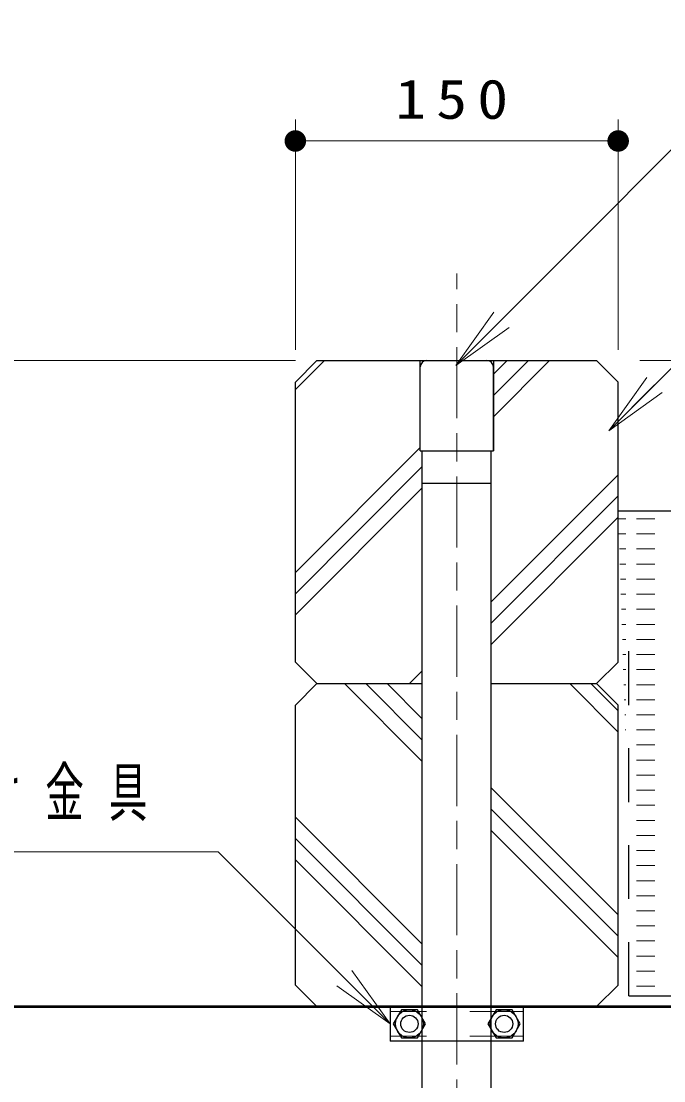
# Model space of a CAD drawing. Units: millimetres on the paper, with parts at other scales. Extents: x -385 to 39, y -4 to 267.
# Drawn here: x -122.17 to -92.31, y 88.71 to 137.9 of the extents above; entities that cross this region are included whole.
import ezdxf

# ---------------------------------------------------------------- set-up
doc = ezdxf.new("R2010")
doc.units = ezdxf.units.MM
doc.linetypes.add('USER1', pattern=[4.5, 2.5, -2])
doc.linetypes.add('USER2', pattern=[6, 3, -1, 1, -1])
doc.layers.add('1_10', color=7, linetype='Continuous', lineweight=13)
doc.styles.add('ＭＳ ゴシック', font='')
doc.styles.get('ＭＳ ゴシック').set_extended_font_data('MS Gothic')

# ---------------------------------------------------------------- blocks, each defined once
blk = doc.blocks.new('filled_dot')
at = {"color": 0, "linetype": 'Continuous', "lineweight": -2, "const_width": 1.25}
blk.add_lwpolyline([(-0.625, 0, 1), (0.625, 0, 1)], format="xyb", close=True, dxfattribs=at)

msp = doc.modelspace()

# ---------------------------------------------------------------- linework, layer by layer
at = {"layer": '1_10'}
for p, q in [((-109.434, 122.652), (-109.434, 133.342)), ((-94.434, 122.652), (-94.434, 133.342)), ((-109.434, 132.342), (-94.434, 132.342)), ((-101.977, 121.92), (-100.209, 124.395)), ((-101.977, 121.92), (-99.856, 124.041)), ((-99.502, 123.687), (-101.977, 121.92)), ((-109.434, 122.152), (-152.934, 122.152)), ((-109.434, 120.8), (-108.082, 122.152)), ((-100.234, 121.515), (-99.597, 122.152)), ((-100.234, 120.525), (-98.607, 122.152)), ((-100.234, 119.535), (-97.617, 122.152)), ((-93.434, 122.152), (-78.945, 122.152)), ((-94.868, 118.893), (-93.1, 121.368)), ((-94.868, 118.893), (-92.747, 121.014)), ((-92.393, 120.66), (-94.868, 118.893)), ((-109.434, 112.315), (-103.634, 118.115)), ((-109.434, 111.325), (-103.534, 117.225)), ((-100.334, 110.95), (-94.434, 116.85)), ((-109.434, 110.335), (-103.534, 116.235)), ((-100.334, 109.96), (-94.434, 115.86)), ((-100.334, 108.97), (-94.434, 114.87)), ((-94.08, 114.8), (-94.422, 114.8)), ((-92.736, 114.8), (-93.576, 114.8)), ((-94.08, 114.1), (-94.399, 114.1)), ((-92.736, 114.1), (-93.576, 114.1)), ((-94.08, 113.4), (-94.377, 113.4)), ((-92.736, 113.4), (-93.576, 113.4)), ((-94.08, 112.7), (-94.354, 112.7)), ((-92.736, 112.7), (-93.576, 112.7)), ((-94.08, 112), (-94.331, 112)), ((-92.736, 112), (-93.576, 112)), ((-94.08, 111.3), (-94.308, 111.3)), ((-92.736, 111.3), (-93.576, 111.3)), ((-94.08, 110.6), (-94.285, 110.6)), ((-92.736, 110.6), (-93.576, 110.6)), ((-94.08, 109.9), (-94.262, 109.9)), ((-92.736, 109.9), (-93.576, 109.9)), ((-94.08, 109.2), (-94.24, 109.2)), ((-92.736, 109.2), (-93.576, 109.2)), ((-94.08, 108.5), (-94.217, 108.5)), ((-92.736, 108.5), (-93.576, 108.5)), ((-104.132, 107.152), (-103.534, 107.75)), ((-94.08, 107.8), (-94.194, 107.8)), ((-92.736, 107.8), (-93.576, 107.8)), ((-107.152, 107.152), (-103.534, 103.534)), ((-106.162, 107.152), (-103.534, 104.524)), ((-105.172, 107.152), (-103.534, 105.514)), ((-96.687, 107.152), (-94.434, 104.899)), ((-95.697, 107.152), (-94.434, 105.889)), ((-94.08, 107.1), (-94.171, 107.1)), ((-92.736, 107.1), (-93.576, 107.1)), ((-94.08, 106.4), (-94.148, 106.4)), ((-92.736, 106.4), (-93.576, 106.4)), ((-94.08, 105.7), (-94.125, 105.7)), ((-92.736, 105.7), (-93.576, 105.7)), ((-94.08, 105), (-94.102, 105)), ((-92.736, 105), (-93.576, 105)), ((-92.736, 104.3), (-93.576, 104.3)), ((-92.736, 103.6), (-93.576, 103.6)), ((-92.736, 102.9), (-93.576, 102.9)), ((-100.334, 102.314), (-94.434, 96.414)), ((-92.736, 102.2), (-93.576, 102.2)), ((-92.736, 101.5), (-93.576, 101.5)), ((-109.434, 100.949), (-103.534, 95.049)), ((-100.334, 101.324), (-94.434, 95.424)), ((-92.736, 100.8), (-93.576, 100.8)), ((-109.434, 99.959), (-103.534, 94.059)), ((-100.334, 100.334), (-94.434, 94.434)), ((-92.736, 100.1), (-93.576, 100.1)), ((-92.736, 99.4), (-93.576, 99.4)), ((-109.434, 98.969), (-103.534, 93.069)), ((-92.736, 98.7), (-93.576, 98.7)), ((-92.736, 98), (-93.576, 98)), ((-92.736, 97.3), (-93.576, 97.3)), ((-92.736, 96.6), (-93.576, 96.6)), ((-92.736, 95.9), (-93.576, 95.9)), ((-92.736, 95.2), (-93.576, 95.2)), ((-92.736, 94.5), (-93.576, 94.5)), ((-105.034, 91.352), (-107.155, 93.473)), ((-106.802, 93.827), (-105.034, 91.352)), ((-92.736, 93.8), (-93.576, 93.8)), ((-105.034, 91.352), (-107.509, 93.12)), ((-92.736, 93.1), (-93.576, 93.1))]:
    msp.add_line(p, q, dxfattribs=at)
at = {"layer": '1_10', "linetype": 'USER2'}
for p in [(-101.934, 89.466), (-101.934, 65.771)]:
    msp.add_line(p, (-101.934, 126.184), dxfattribs=at)
at = {"layer": '1_10', "lineweight": 25}
for p, q in [((-109.434, 121.152), (-108.434, 122.152)), ((-108.434, 122.152), (-95.434, 122.152)), ((-103.634, 117.952), (-103.634, 122.152)), ((-100.234, 122.152), (-100.234, 117.952)), ((-95.434, 122.152), (-94.434, 121.152)), ((-109.434, 108.152), (-109.434, 121.152)), ((-94.434, 108.152), (-94.434, 121.152)), ((-103.534, 92.152), (-103.534, 117.952)), ((-100.334, 92.152), (-100.334, 117.952)), ((-103.534, 116.452), (-100.334, 116.452)), ((-62.101, 115.152), (-94.434, 115.152)), ((-109.434, 108.152), (-108.434, 107.152)), ((-95.434, 107.152), (-94.434, 108.152)), ((-109.434, 106.152), (-108.434, 107.152)), ((-108.434, 107.152), (-103.534, 107.152)), ((-100.334, 107.152), (-95.434, 107.152)), ((-95.434, 107.152), (-94.434, 106.152)), ((-109.434, 93.152), (-109.434, 106.152)), ((-94.434, 93.152), (-94.434, 106.152)), ((-109.434, 93.152), (-108.434, 92.152)), ((-94.434, 93.152), (-95.434, 92.152)), ((-105.034, 92.152), (-105.034, 90.552)), ((-98.834, 92.152), (-105.034, 92.152)), ((-104.509, 92.002), (-104.884, 91.352)), ((-103.759, 92.002), (-104.509, 92.002)), ((-103.383, 91.352), (-103.759, 92.002)), ((-103.534, 73.852), (-103.534, 92.152)), ((-100.109, 92.002), (-100.484, 91.352)), ((-100.334, 73.852), (-100.334, 92.152)), ((-99.359, 92.002), (-100.109, 92.002)), ((-98.983, 91.352), (-99.359, 92.002)), ((-98.834, 90.552), (-98.834, 92.152)), ((-104.884, 91.352), (-104.509, 90.702)), ((-103.759, 90.702), (-103.383, 91.352)), ((-100.484, 91.352), (-100.109, 90.702)), ((-99.359, 90.702), (-98.983, 91.352)), ((-98.834, 90.552), (-105.034, 90.552)), ((-104.509, 90.702), (-103.759, 90.702)), ((-100.109, 90.702), (-99.359, 90.702))]:
    msp.add_line(p, q, dxfattribs=at)
at = {"layer": '1_10', "color": 2, "lineweight": 25}
for p, q in [((-103.334, 122.152), (-100.534, 122.152)), ((-103.634, 117.952), (-103.634, 121.852)), ((-100.234, 117.952), (-100.234, 121.852)), ((-103.634, 117.952), (-100.234, 117.952))]:
    msp.add_line(p, q, dxfattribs=at)
at = {"layer": '1_10', "color": 4, "linetype": 'USER1', "lineweight": 25}
for q in [(-93.934, 109.416), (-62.101, 92.652)]:
    msp.add_line((-93.934, 92.652), q, dxfattribs=at)
at = {"layer": '1_10', "color": 2, "lineweight": 50}
msp.add_line((-126.434, 92.152), (-62.101, 92.152), dxfattribs=at)
at = {"layer": '1_10', "linetype": 'USER1'}
for p, q in [((-98.834, 91.922), (-105.034, 91.922)), ((-98.834, 90.782), (-105.034, 90.782))]:
    msp.add_line(p, q, dxfattribs=at)
at = {"layer": '1_10'}
for points in [[(-101.977, 121.92), (-85.993, 137.904), (-64.993, 137.904)], [(-94.868, 118.893), (-83.77, 129.991), (-50.619, 129.991)], [(-105.034, 91.352), (-113.024, 99.342), (-126.542, 99.342)]]:
    msp.add_lwpolyline(points, dxfattribs=at)
at = {"layer": '1_10', "lineweight": 25}
for centre, radius in [((-104.134, 91.352), 0.65), ((-99.734, 91.352), 0.65), ((-104.134, 91.352), 0.4), ((-99.734, 91.352), 0.4)]:
    msp.add_circle(centre, radius, dxfattribs=at)
at = {"layer": '1_10', "color": 2, "lineweight": 25}
for centre, start, end in [((-103.334, 121.852), 90, 180), ((-100.534, 121.852), 0, 90)]:
    msp.add_arc(centre, 0.3, start, end, dxfattribs=at)

# ---------------------------------------------------------------- block references
at = {"layer": '1_10', "xscale": 0.4, "yscale": 0.4}
msp.add_blockref('filled_dot', (-109.434, 132.342), dxfattribs=at)
at = {"layer": '1_10', "xscale": 0.4, "yscale": 0.4, "rotation": 180}
msp.add_blockref('filled_dot', (-94.434, 132.342), dxfattribs=at)

# ---------------------------------------------------------------- texts
at = {"layer": '1_10', "style": 'ＭＳ ゴシック'}
for s, insert, char_height, attachment_point in [('\\T1.33;\\W1.15;150', (-101.934, 133.342), 1.833, 8), ('\\T1.64;\\W0.6;受け金具', (-126.959, 101.992), 2.199, 4)]:
    msp.add_mtext(s, dxfattribs=dict(at, insert=insert, char_height=char_height, attachment_point=attachment_point))

doc.saveas('drawing.dxf')
